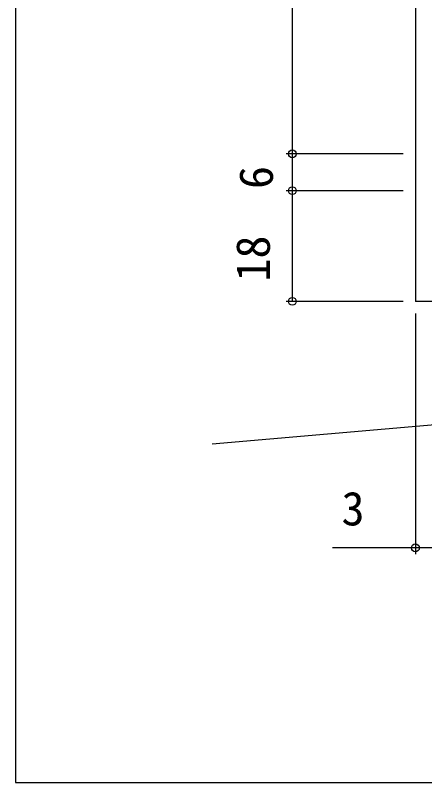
# Model space of a CAD drawing. Units: millimetres, scale not verified. Extents: x -437 to 438, y -281 to 279.
# Drawn here: x -436.8 to -370.3, y -281.2 to -156.4 of the extents above; entities that cross this region are included whole.
import ezdxf
from ezdxf.enums import TextEntityAlignment as Align

# ---------------------------------------------------------------- set-up
doc = ezdxf.new("R2010")
doc.units = ezdxf.units.MM
doc.header["$LTSCALE"] = 2
for name, color, linetype in [('0-4_YKK_12', 2, 'Continuous'), ('0-7_YKK_D', 6, 'Continuous'), ('0-8_YKK_ZWAK', 7, 'Continuous'), ('0-9_YSS_K', 3, 'Continuous')]:
    doc.layers.add(name, color=color, linetype=linetype)
doc.styles.add('ＭＳ ゴシック', font='')
doc.styles.get('ＭＳ ゴシック').set_extended_font_data('MS Gothic')

msp = doc.modelspace()

# ---------------------------------------------------------------- linework, layer by layer
at = {"layer": '0-4_YKK_12'}
for p in [(-371.8, -33.064), (-358.8, -202.908)]:
    msp.add_line(p, (-371.8, -202.908), dxfattribs=at)
at = {"layer": '0-7_YKK_D'}
for p, q in [((-391.8, 115.781), (-391.8, -178.908)), ((-373.8, -178.908), (-392.8, -178.908)), ((-373.8, -178.908), (-392.8, -178.908)), ((-391.8, -178.908), (-391.8, -184.908)), ((-373.8, -184.908), (-392.8, -184.908)), ((-373.8, -184.908), (-392.8, -184.908)), ((-391.8, -184.908), (-391.8, -202.908)), ((-373.8, -202.908), (-392.8, -202.908)), ((-371.8, -204.908), (-371.8, -244.008)), ((-371.8, -243.008), (-385.247, -243.008)), ((-368.8, -243.008), (-371.8, -243.008))]:
    msp.add_line(p, q, dxfattribs=at)
for centre in [(-391.8, -178.908), (-391.8, -178.908), (-391.8, -184.908), (-391.8, -184.908), (-391.8, -202.908), (-371.8, -243.008)]:
    msp.add_circle(centre, 0.637, dxfattribs=at)
at = {"layer": '0-8_YKK_ZWAK'}
msp.add_line((-436.8, 243.8), (-436.8, -281.2), dxfattribs=at)
msp.add_lwpolyline([(-436.8, -281.2), (438.2, -281.2), (438.2, 243.8)], dxfattribs=at)
at = {"layer": '0-9_YSS_K'}
msp.add_line((-344.8, -220.908), (-404.8, -226.157), dxfattribs=at)

# ---------------------------------------------------------------- texts
at = {"layer": '0-7_YKK_D', "style": 'ＭＳ ゴシック'}
for s, p in [('6', (-393.3, -184.635)), ('18', (-393.8, -199.682))]:
    msp.add_text(s, height=5.499, rotation=90, dxfattribs=at).set_placement(p, align=Align.BOTTOM_LEFT)
msp.add_text('3', height=5.499, dxfattribs=at).set_placement((-383.801, -241.008), align=Align.BOTTOM_LEFT)

doc.saveas('drawing.dxf')
